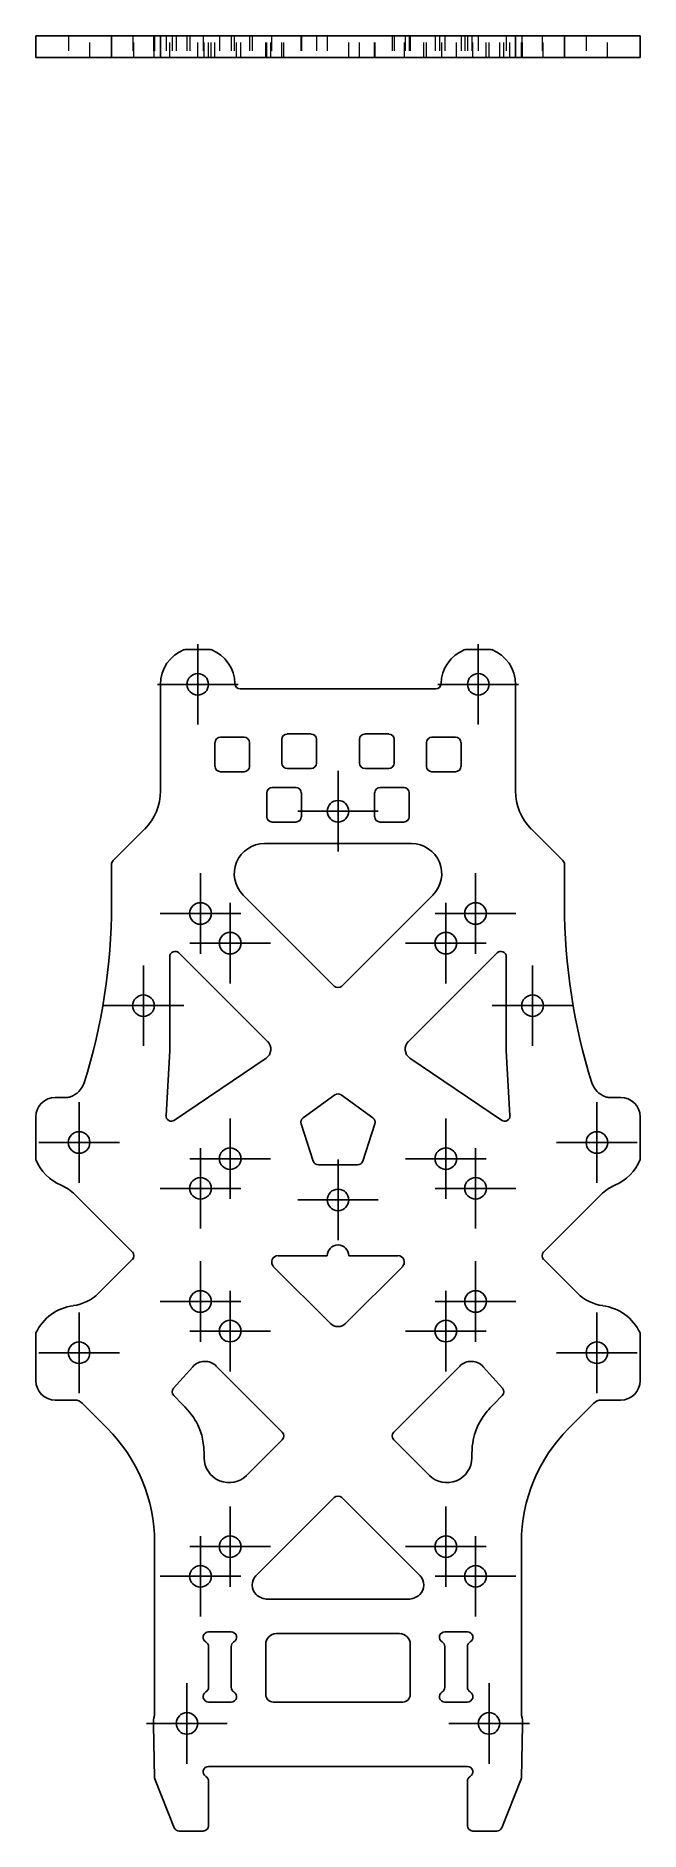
# Model space of a CAD drawing. Header units: millimetres. Extents: x 57 to 224, y 7 to 159.
# Drawn here: x 57.5 to 108.5, y 7 to 158.9 of the extents above.
import ezdxf

# ---------------------------------------------------------------- set-up
doc = ezdxf.new("R2010")
doc.units = ezdxf.units.MM
doc.linetypes.add('HIDDEN', pattern=[1.905, 1.27, -0.635])
doc.layers.add('10', color=7, linetype='Continuous')

# ---------------------------------------------------------------- blocks, each defined once
blk = doc.blocks.new('SW_CENTERMARKSYMBOL_0')
at = {"layer": '10', "color": 0}
for p, q in [((0, 2.5), (0, 3.41)), ((0, 0), (0, 2.5)), ((-2.5, 0), (-3.41, 0)), ((0, 0), (-2.5, 0)), ((0, 0), (0, -2.5)), ((0, 0), (2.5, 0)), ((2.5, 0), (3.41, 0)), ((0, -2.5), (0, -3.41))]:
    blk.add_line(p, q, dxfattribs=at)
blk = doc.blocks.new('SW_CENTERMARKSYMBOL_1')
at = {"layer": '10', "color": 0}
for p, q in [((0, 2.5), (0, 3.41)), ((0, 0), (0, 2.5)), ((-2.5, 0), (-3.41, 0)), ((0, 0), (-2.5, 0)), ((0, 0), (0, -2.5)), ((0, 0), (2.5, 0)), ((2.5, 0), (3.41, 0)), ((0, -2.5), (0, -3.41))]:
    blk.add_line(p, q, dxfattribs=at)
blk = doc.blocks.new('SW_CENTERMARKSYMBOL_2')
at = {"layer": '10', "color": 0}
for p, q in [((0, 2.5), (0, 3.41)), ((0, 0), (0, 2.5)), ((-2.5, 0), (-3.41, 0)), ((0, 0), (-2.5, 0)), ((0, 0), (0, -2.5)), ((0, 0), (2.5, 0)), ((2.5, 0), (3.41, 0)), ((0, -2.5), (0, -3.41))]:
    blk.add_line(p, q, dxfattribs=at)
blk = doc.blocks.new('SW_CENTERMARKSYMBOL_3')
at = {"layer": '10', "color": 0}
for p, q in [((0, 2.5), (0, 3.41)), ((0, 0), (0, 2.5)), ((-2.5, 0), (-3.41, 0)), ((0, 0), (-2.5, 0)), ((0, 0), (0, -2.5)), ((0, 0), (2.5, 0)), ((2.5, 0), (3.41, 0)), ((0, -2.5), (0, -3.41))]:
    blk.add_line(p, q, dxfattribs=at)
blk = doc.blocks.new('SW_CENTERMARKSYMBOL_4')
at = {"layer": '10', "color": 0}
for p, q in [((0, 2.5), (0, 3.41)), ((0, 0), (0, 2.5)), ((-2.5, 0), (-3.41, 0)), ((0, 0), (-2.5, 0)), ((0, 0), (0, -2.5)), ((0, 0), (2.5, 0)), ((2.5, 0), (3.41, 0)), ((0, -2.5), (0, -3.41))]:
    blk.add_line(p, q, dxfattribs=at)
blk = doc.blocks.new('SW_CENTERMARKSYMBOL_5')
at = {"layer": '10', "color": 0}
for p, q in [((0, 2.5), (0, 3.41)), ((0, 0), (0, 2.5)), ((-2.5, 0), (-3.41, 0)), ((0, 0), (-2.5, 0)), ((0, 0), (0, -2.5)), ((0, 0), (2.5, 0)), ((2.5, 0), (3.41, 0)), ((0, -2.5), (0, -3.41))]:
    blk.add_line(p, q, dxfattribs=at)
blk = doc.blocks.new('SW_CENTERMARKSYMBOL_6')
at = {"layer": '10', "color": 0}
for p, q in [((0, 2.5), (0, 3.41)), ((0, 0), (0, 2.5)), ((-2.5, 0), (-3.41, 0)), ((0, 0), (-2.5, 0)), ((0, 0), (0, -2.5)), ((0, 0), (2.5, 0)), ((2.5, 0), (3.41, 0)), ((0, -2.5), (0, -3.41))]:
    blk.add_line(p, q, dxfattribs=at)
blk = doc.blocks.new('SW_CENTERMARKSYMBOL_7')
at = {"layer": '10', "color": 0}
for p, q in [((0, 2.5), (0, 3.41)), ((0, 0), (0, 2.5)), ((-2.5, 0), (-3.41, 0)), ((0, 0), (-2.5, 0)), ((0, 0), (0, -2.5)), ((0, 0), (2.5, 0)), ((2.5, 0), (3.41, 0)), ((0, -2.5), (0, -3.41))]:
    blk.add_line(p, q, dxfattribs=at)
blk = doc.blocks.new('SW_CENTERMARKSYMBOL_8')
at = {"layer": '10', "color": 0}
for p, q in [((0, 2.5), (0, 3.41)), ((0, 0), (0, 2.5)), ((-2.5, 0), (-3.41, 0)), ((0, 0), (-2.5, 0)), ((0, 0), (0, -2.5)), ((0, 0), (2.5, 0)), ((2.5, 0), (3.41, 0)), ((0, -2.5), (0, -3.41))]:
    blk.add_line(p, q, dxfattribs=at)
blk = doc.blocks.new('SW_CENTERMARKSYMBOL_9')
at = {"layer": '10', "color": 0}
for p, q in [((0, 2.5), (0, 3.41)), ((0, 0), (0, 2.5)), ((-2.5, 0), (-3.41, 0)), ((0, 0), (-2.5, 0)), ((0, 0), (0, -2.5)), ((0, 0), (2.5, 0)), ((2.5, 0), (3.41, 0)), ((0, -2.5), (0, -3.41))]:
    blk.add_line(p, q, dxfattribs=at)
blk = doc.blocks.new('SW_CENTERMARKSYMBOL_10')
at = {"layer": '10', "color": 0}
for p, q in [((0, 2.5), (0, 3.41)), ((0, 0), (0, 2.5)), ((-2.5, 0), (-3.41, 0)), ((0, 0), (-2.5, 0)), ((0, 0), (0, -2.5)), ((0, 0), (2.5, 0)), ((2.5, 0), (3.41, 0)), ((0, -2.5), (0, -3.41))]:
    blk.add_line(p, q, dxfattribs=at)
blk = doc.blocks.new('SW_CENTERMARKSYMBOL_11')
at = {"layer": '10', "color": 0}
for p, q in [((0, 2.5), (0, 3.41)), ((0, 0), (0, 2.5)), ((-2.5, 0), (-3.41, 0)), ((0, 0), (-2.5, 0)), ((0, 0), (0, -2.5)), ((0, 0), (2.5, 0)), ((2.5, 0), (3.41, 0)), ((0, -2.5), (0, -3.41))]:
    blk.add_line(p, q, dxfattribs=at)
blk = doc.blocks.new('SW_CENTERMARKSYMBOL_12')
at = {"layer": '10', "color": 0}
for p, q in [((0, 2.5), (0, 3.41)), ((0, 0), (0, 2.5)), ((-2.5, 0), (-3.41, 0)), ((0, 0), (-2.5, 0)), ((0, 0), (0, -2.5)), ((0, 0), (2.5, 0)), ((2.5, 0), (3.41, 0)), ((0, -2.5), (0, -3.41))]:
    blk.add_line(p, q, dxfattribs=at)
blk = doc.blocks.new('SW_CENTERMARKSYMBOL_13')
at = {"layer": '10', "color": 0}
for p, q in [((0, 2.5), (0, 3.41)), ((0, 0), (0, 2.5)), ((-2.5, 0), (-3.41, 0)), ((0, 0), (-2.5, 0)), ((0, 0), (0, -2.5)), ((0, 0), (2.5, 0)), ((2.5, 0), (3.41, 0)), ((0, -2.5), (0, -3.41))]:
    blk.add_line(p, q, dxfattribs=at)
blk = doc.blocks.new('SW_CENTERMARKSYMBOL_14')
at = {"layer": '10', "color": 0}
for p, q in [((0, 2.5), (0, 3.41)), ((0, 0), (0, 2.5)), ((-2.5, 0), (-3.41, 0)), ((0, 0), (-2.5, 0)), ((0, 0), (0, -2.5)), ((0, 0), (2.5, 0)), ((2.5, 0), (3.41, 0)), ((0, -2.5), (0, -3.41))]:
    blk.add_line(p, q, dxfattribs=at)
blk = doc.blocks.new('SW_CENTERMARKSYMBOL_15')
at = {"layer": '10', "color": 0}
for p, q in [((0, 2.5), (0, 3.41)), ((0, 0), (0, 2.5)), ((-2.5, 0), (-3.41, 0)), ((0, 0), (-2.5, 0)), ((0, 0), (0, -2.5)), ((0, 0), (2.5, 0)), ((2.5, 0), (3.41, 0)), ((0, -2.5), (0, -3.41))]:
    blk.add_line(p, q, dxfattribs=at)
blk = doc.blocks.new('SW_CENTERMARKSYMBOL_16')
at = {"layer": '10', "color": 0}
for p, q in [((0, 2.5), (0, 3.41)), ((0, 0), (0, 2.5)), ((-2.5, 0), (-3.41, 0)), ((0, 0), (-2.5, 0)), ((0, 0), (0, -2.5)), ((0, 0), (2.5, 0)), ((2.5, 0), (3.41, 0)), ((0, -2.5), (0, -3.41))]:
    blk.add_line(p, q, dxfattribs=at)
blk = doc.blocks.new('SW_CENTERMARKSYMBOL_17')
at = {"layer": '10', "color": 0}
for p, q in [((0, 2.5), (0, 3.41)), ((0, 0), (0, 2.5)), ((-2.5, 0), (-3.41, 0)), ((0, 0), (-2.5, 0)), ((0, 0), (0, -2.5)), ((0, 0), (2.5, 0)), ((2.5, 0), (3.41, 0)), ((0, -2.5), (0, -3.41))]:
    blk.add_line(p, q, dxfattribs=at)
blk = doc.blocks.new('SW_CENTERMARKSYMBOL_18')
at = {"layer": '10', "color": 0}
for p, q in [((0, 2.5), (0, 3.41)), ((0, 0), (0, 2.5)), ((-2.5, 0), (-3.41, 0)), ((0, 0), (-2.5, 0)), ((0, 0), (0, -2.5)), ((0, 0), (2.5, 0)), ((2.5, 0), (3.41, 0)), ((0, -2.5), (0, -3.41))]:
    blk.add_line(p, q, dxfattribs=at)
blk = doc.blocks.new('SW_CENTERMARKSYMBOL_19')
at = {"layer": '10', "color": 0}
for p, q in [((0, 2.5), (0, 3.41)), ((0, 0), (0, 2.5)), ((-2.5, 0), (-3.41, 0)), ((0, 0), (-2.5, 0)), ((0, 0), (0, -2.5)), ((0, 0), (2.5, 0)), ((2.5, 0), (3.41, 0)), ((0, -2.5), (0, -3.41))]:
    blk.add_line(p, q, dxfattribs=at)
blk = doc.blocks.new('SW_CENTERMARKSYMBOL_20')
at = {"layer": '10', "color": 0}
for p, q in [((0, 2.5), (0, 3.41)), ((0, 0), (0, 2.5)), ((-2.5, 0), (-3.41, 0)), ((0, 0), (-2.5, 0)), ((0, 0), (0, -2.5)), ((0, 0), (2.5, 0)), ((2.5, 0), (3.41, 0)), ((0, -2.5), (0, -3.41))]:
    blk.add_line(p, q, dxfattribs=at)
blk = doc.blocks.new('SW_CENTERMARKSYMBOL_21')
at = {"layer": '10', "color": 0}
for p, q in [((0, 2.5), (0, 3.41)), ((0, 0), (0, 2.5)), ((-2.5, 0), (-3.41, 0)), ((0, 0), (-2.5, 0)), ((0, 0), (0, -2.5)), ((0, 0), (2.5, 0)), ((2.5, 0), (3.41, 0)), ((0, -2.5), (0, -3.41))]:
    blk.add_line(p, q, dxfattribs=at)
blk = doc.blocks.new('SW_CENTERMARKSYMBOL_22')
at = {"layer": '10', "color": 0}
for p, q in [((0, 2.5), (0, 3.41)), ((0, 0), (0, 2.5)), ((-2.5, 0), (-3.41, 0)), ((0, 0), (-2.5, 0)), ((0, 0), (0, -2.5)), ((0, 0), (2.5, 0)), ((2.5, 0), (3.41, 0)), ((0, -2.5), (0, -3.41))]:
    blk.add_line(p, q, dxfattribs=at)
blk = doc.blocks.new('SW_CENTERMARKSYMBOL_23')
at = {"layer": '10', "color": 0}
for p, q in [((0, 2.5), (0, 3.41)), ((0, 0), (0, 2.5)), ((-2.5, 0), (-3.41, 0)), ((0, 0), (-2.5, 0)), ((0, 0), (0, -2.5)), ((0, 0), (2.5, 0)), ((2.5, 0), (3.41, 0)), ((0, -2.5), (0, -3.41))]:
    blk.add_line(p, q, dxfattribs=at)
blk = doc.blocks.new('SW_CENTERMARKSYMBOL_24')
at = {"layer": '10', "color": 0}
for p, q in [((0, 2.5), (0, 3.41)), ((0, 0), (0, 2.5)), ((-2.5, 0), (-3.41, 0)), ((0, 0), (-2.5, 0)), ((0, 0), (0, -2.5)), ((0, 0), (2.5, 0)), ((2.5, 0), (3.41, 0)), ((0, -2.5), (0, -3.41))]:
    blk.add_line(p, q, dxfattribs=at)
blk = doc.blocks.new('SW_CENTERMARKSYMBOL_25')
at = {"layer": '10', "color": 0}
for p, q in [((0, 2.5), (0, 3.41)), ((0, 0), (0, 2.5)), ((-2.5, 0), (-3.41, 0)), ((0, 0), (-2.5, 0)), ((0, 0), (0, -2.5)), ((0, 0), (2.5, 0)), ((2.5, 0), (3.41, 0)), ((0, -2.5), (0, -3.41))]:
    blk.add_line(p, q, dxfattribs=at)
blk = doc.blocks.new('SW_CENTERMARKSYMBOL_26')
at = {"layer": '10', "color": 0}
for p, q in [((0, 2.5), (0, 3.41)), ((0, 0), (0, 2.5)), ((-2.5, 0), (-3.41, 0)), ((0, 0), (-2.5, 0)), ((0, 0), (0, -2.5)), ((0, 0), (2.5, 0)), ((2.5, 0), (3.41, 0)), ((0, -2.5), (0, -3.41))]:
    blk.add_line(p, q, dxfattribs=at)
blk = doc.blocks.new('SW_CENTERMARKSYMBOL_27')
at = {"layer": '10', "color": 0}
for p, q in [((0, 2.5), (0, 3.41)), ((0, 0), (0, 2.5)), ((-2.5, 0), (-3.41, 0)), ((0, 0), (-2.5, 0)), ((0, 0), (0, -2.5)), ((0, 0), (2.5, 0)), ((2.5, 0), (3.41, 0)), ((0, -2.5), (0, -3.41))]:
    blk.add_line(p, q, dxfattribs=at)

msp = doc.modelspace()

# ---------------------------------------------------------------- linework, layer by layer
at = {"color": 7, "linetype": 'Continuous', "lineweight": 25}
for p, q in [((57.46, 158.91), (57.46, 157.09)), ((59.1, 158.91), (57.46, 158.91)), ((59.1, 158.91), (60.08, 158.91)), ((60.38, 158.91), (60.08, 158.91)), ((61.53, 158.91), (60.38, 158.91)), ((61.53, 158.91), (63.85, 158.91)), ((63.85, 158.91), (63.85, 157.09)), ((63.98, 158.91), (63.85, 158.91)), ((66.66, 158.91), (63.98, 158.91)), ((68, 158.91), (66.66, 158.91)), ((68, 158.91), (68, 157.09)), ((70, 158.91), (68, 158.91)), ((70.17, 158.91), (70, 158.91)), ((70.17, 158.91), (72.12, 158.91)), ((72.28, 158.91), (72.12, 158.91)), ((74.29, 158.91), (72.28, 158.91)), ((74.74, 158.91), (74.29, 158.91)), ((74.74, 158.91), (91.26, 158.91)), ((91.71, 158.91), (91.26, 158.91)), ((93.72, 158.91), (91.71, 158.91)), ((93.88, 158.91), (93.72, 158.91)), ((93.88, 158.91), (95.83, 158.91)), ((96, 158.91), (95.83, 158.91)), ((98, 158.91), (96, 158.91)), ((98, 158.91), (98, 157.09)), ((99.34, 158.91), (98, 158.91)), ((102.02, 158.91), (99.34, 158.91)), ((102.15, 158.91), (102.02, 158.91)), ((102.15, 157.09), (102.15, 158.91)), ((102.15, 158.91), (104.47, 158.91)), ((105.62, 158.91), (104.47, 158.91)), ((105.92, 158.91), (105.62, 158.91)), ((105.92, 158.91), (106.9, 158.91)), ((108.54, 158.91), (106.9, 158.91)), ((108.54, 157.09), (108.54, 158.91)), ((57.46, 157.09), (59.1, 157.09)), ((60.08, 157.09), (59.1, 157.09)), ((60.08, 157.09), (60.38, 157.09)), ((60.38, 157.09), (61.53, 157.09)), ((61.53, 157.09), (63.85, 157.09)), ((63.85, 157.09), (63.98, 157.09)), ((66.66, 157.09), (63.98, 157.09)), ((66.66, 157.09), (68, 157.09)), ((70, 157.09), (68, 157.09)), ((70, 157.09), (70.17, 157.09)), ((72.12, 157.09), (70.17, 157.09)), ((72.12, 157.09), (72.28, 157.09)), ((74.29, 157.09), (72.28, 157.09)), ((74.29, 157.09), (74.74, 157.09)), ((74.74, 157.09), (91.26, 157.09)), ((91.26, 157.09), (91.71, 157.09)), ((93.72, 157.09), (91.71, 157.09)), ((93.72, 157.09), (93.88, 157.09)), ((95.83, 157.09), (93.88, 157.09)), ((95.83, 157.09), (96, 157.09)), ((98, 157.09), (96, 157.09)), ((98, 157.09), (99.34, 157.09)), ((102.02, 157.09), (99.34, 157.09)), ((102.02, 157.09), (102.15, 157.09)), ((102.15, 157.09), (104.47, 157.09)), ((104.47, 157.09), (105.62, 157.09)), ((105.62, 157.09), (105.92, 157.09)), ((105.92, 157.09), (106.9, 157.09)), ((106.9, 157.09), (108.54, 157.09)), ((72.12, 107), (70.17, 107)), ((95.83, 107), (93.88, 107)), ((68, 104.04), (68, 95.02)), ((74.74, 103.65), (91.26, 103.65)), ((98, 95.02), (98, 104.04)), ((72.6, 97.1), (72.6, 99.11)), ((73.06, 99.57), (75.06, 99.57)), ((75.52, 99.11), (75.52, 97.1)), ((78.26, 97.38), (78.26, 99.38)), ((78.71, 99.84), (80.72, 99.84)), ((81.18, 99.38), (81.18, 97.38)), ((84.82, 97.38), (84.82, 99.38)), ((85.28, 99.84), (87.29, 99.84)), ((87.74, 99.38), (87.74, 97.38)), ((90.48, 97.1), (90.48, 99.11)), ((90.94, 99.57), (92.94, 99.57)), ((93.4, 99.11), (93.4, 97.1)), ((75.06, 96.65), (73.06, 96.65)), ((80.72, 96.92), (78.71, 96.92)), ((87.29, 96.92), (85.28, 96.92)), ((92.94, 96.65), (90.94, 96.65)), ((76.98, 92.84), (76.98, 94.85)), ((77.44, 95.31), (79.44, 95.31)), ((79.9, 94.85), (79.9, 92.84)), ((86.1, 92.84), (86.1, 94.85)), ((86.56, 95.31), (88.56, 95.31)), ((89.02, 94.85), (89.02, 92.84)), ((66.66, 91.8), (63.98, 89.12)), ((79.44, 92.39), (77.44, 92.39)), ((88.56, 92.39), (86.56, 92.39)), ((102.02, 89.12), (99.34, 91.8)), ((76.78, 90.56), (89.22, 90.56)), ((63.85, 88.8), (63.85, 85.38)), ((102.15, 85.38), (102.15, 88.8)), ((82.68, 78.51), (74.98, 86.2)), ((91.02, 86.2), (83.32, 78.51)), ((68.77, 73.02), (68.77, 80.99)), ((69.55, 81.31), (77.06, 73.8)), ((88.94, 73.8), (96.45, 81.31)), ((97.23, 80.99), (97.23, 73.02)), ((68.46, 67.56), (68.77, 73.02)), ((97.23, 73.02), (97.54, 67.56)), ((76.93, 72.4), (69.17, 67.16)), ((96.83, 67.16), (89.07, 72.4)), ((60.08, 69.09), (59.1, 69.09)), ((80.05, 67.35), (82.73, 69.3)), ((83.27, 69.3), (85.95, 67.35)), ((105.92, 69.09), (106.9, 69.09)), ((57.46, 67.45), (57.46, 63.83)), ((80.91, 63.69), (79.89, 66.84)), ((86.11, 66.84), (85.09, 63.69)), ((108.54, 67.45), (108.54, 63.83)), ((84.66, 63.38), (81.34, 63.38)), ((60.76, 60.87), (65.61, 56.02)), ((100.39, 56.02), (105.24, 60.87)), ((65.61, 55.37), (62.75, 52.51)), ((82.36, 49.95), (77.55, 54.76)), ((77.94, 55.69), (82.09, 55.69)), ((88.45, 54.76), (83.64, 49.95)), ((83.91, 55.69), (88.06, 55.69)), ((103.25, 52.51), (100.39, 55.37)), ((57.46, 49.16), (57.46, 45.11)), ((108.54, 45.11), (108.54, 49.16)), ((69.1, 44.48), (70.73, 46.29)), ((72.71, 46.35), (78.29, 40.77)), ((87.71, 40.77), (93.29, 46.35)), ((95.27, 46.29), (96.9, 44.48)), ((60.73, 43.47), (59.1, 43.47)), ((61.38, 43.2), (63.49, 41.09)), ((69.82, 43.14), (69.11, 43.85)), ((96.89, 43.85), (96.18, 43.14)), ((102.51, 41.09), (104.62, 43.2)), ((105.27, 43.47), (106.9, 43.47)), ((78.29, 40.12), (75.27, 37.1)), ((90.73, 37.1), (87.71, 40.12)), ((71.69, 38.59), (71.69, 38.63)), ((94.31, 38.63), (94.31, 38.59)), ((76.05, 28.6), (82.68, 35.22)), ((83.32, 35.22), (89.95, 28.6)), ((67.49, 31.42), (67.49, 16.88)), ((98.51, 16.88), (98.51, 31.42)), ((88.92, 26.63), (77.08, 26.63)), ((72.05, 23.86), (73.97, 23.86)), ((76.89, 18.56), (76.89, 22.8)), ((77.8, 23.71), (88.2, 23.71)), ((89.11, 22.8), (89.11, 18.56)), ((92.03, 23.86), (93.95, 23.86)), ((72.05, 19.17), (72.05, 22.61)), ((73.97, 19.17), (73.97, 22.61)), ((92.03, 19.17), (92.03, 22.61)), ((93.95, 22.61), (93.95, 19.17)), ((72.05, 17.92), (73.97, 17.92)), ((88.47, 17.92), (77.53, 17.92)), ((93.95, 17.92), (92.03, 17.92)), ((67.49, 11.5), (67.4, 15.99)), ((98.51, 11.5), (98.6, 15.99)), ((93.95, 12.47), (72.05, 12.47)), ((69.16, 7.29), (67.53, 11.34)), ((72.05, 7.46), (72.05, 11.23)), ((93.95, 11.23), (93.95, 7.46)), ((96.84, 7.29), (98.47, 11.34)), ((69.58, 7), (71.6, 7)), ((94.4, 7), (96.42, 7))]:
    msp.add_line(p, q, dxfattribs=at)
at = {"color": 7, "linetype": 'HIDDEN', "lineweight": 18}
for p, q in [((60.2, 158.91), (60.2, 157.09)), ((62.02, 157.09), (62.02, 158.91)), ((65.64, 158.91), (65.64, 157.09)), ((65.75, 157.09), (65.75, 158.91)), ((67.4, 158.91), (67.4, 157.09)), ((67.47, 157.09), (67.47, 158.91)), ((67.49, 158.91), (67.49, 157.09)), ((68.46, 158.91), (68.46, 157.09)), ((68.77, 157.09), (68.77, 158.91)), ((68.98, 158.91), (68.98, 157.09)), ((69.32, 158.91), (69.32, 157.09)), ((70.23, 158.91), (70.23, 157.09)), ((70.46, 158.91), (70.46, 157.09)), ((71.14, 157.09), (71.14, 158.91)), ((71.6, 158.91), (71.6, 157.09)), ((71.69, 157.09), (71.69, 158.91)), ((72.05, 157.09), (72.05, 158.91)), ((72.28, 157.09), (72.28, 158.91)), ((72.6, 157.09), (72.6, 158.91)), ((72.97, 158.91), (72.97, 157.09)), ((73.97, 158.91), (73.97, 157.09)), ((74.23, 158.91), (74.23, 157.09)), ((74.43, 157.09), (74.43, 158.91)), ((74.79, 157.09), (74.79, 158.91)), ((75.52, 158.91), (75.52, 157.09)), ((75.73, 158.91), (75.73, 157.09)), ((76.89, 157.09), (76.89, 158.91)), ((76.98, 157.09), (76.98, 158.91)), ((77.33, 157.09), (77.33, 158.91)), ((77.39, 158.91), (77.39, 157.09)), ((78.26, 157.09), (78.26, 158.91)), ((78.43, 157.09), (78.43, 158.91)), ((79.86, 158.91), (79.86, 157.09)), ((79.9, 158.91), (79.9, 157.09)), ((81.18, 158.91), (81.18, 157.09)), ((82.09, 158.91), (82.09, 157.09)), ((83.91, 157.09), (83.91, 158.91)), ((84.82, 157.09), (84.82, 158.91)), ((86.1, 157.09), (86.1, 158.91)), ((86.14, 157.09), (86.14, 158.91)), ((87.57, 158.91), (87.57, 157.09)), ((87.74, 158.91), (87.74, 157.09)), ((88.61, 157.09), (88.61, 158.91)), ((88.67, 158.91), (88.67, 157.09)), ((89.02, 158.91), (89.02, 157.09)), ((89.11, 158.91), (89.11, 157.09)), ((90.27, 157.09), (90.27, 158.91)), ((90.48, 157.09), (90.48, 158.91)), ((91.21, 158.91), (91.21, 157.09)), ((91.57, 158.91), (91.57, 157.09)), ((91.77, 157.09), (91.77, 158.91)), ((92.03, 158.91), (92.03, 157.09)), ((93.03, 157.09), (93.03, 158.91)), ((93.4, 158.91), (93.4, 157.09)), ((93.72, 158.91), (93.72, 157.09)), ((93.95, 158.91), (93.95, 157.09)), ((94.31, 158.91), (94.31, 157.09)), ((94.4, 157.09), (94.4, 158.91)), ((94.86, 158.91), (94.86, 157.09)), ((95.54, 157.09), (95.54, 158.91)), ((95.77, 157.09), (95.77, 158.91)), ((96.68, 157.09), (96.68, 158.91)), ((97.02, 157.09), (97.02, 158.91)), ((97.23, 158.91), (97.23, 157.09)), ((97.54, 157.09), (97.54, 158.91)), ((98.51, 157.09), (98.51, 158.91)), ((98.53, 158.91), (98.53, 157.09)), ((98.6, 157.09), (98.6, 158.91)), ((100.25, 158.91), (100.25, 157.09)), ((100.36, 157.09), (100.36, 158.91)), ((103.98, 158.91), (103.98, 157.09)), ((105.8, 157.09), (105.8, 158.91))]:
    msp.add_line(p, q, dxfattribs=at)
at = {"color": 7, "linetype": 'Continuous', "lineweight": 25}
for centre in [(71.14, 104.04), (94.86, 104.04), (83, 93.3), (71.37, 84.65), (94.63, 84.65), (73.88, 82.14), (92.12, 82.14), (66.55, 76.85), (99.45, 76.85), (61.11, 65.27), (104.89, 65.27), (73.88, 63.9), (92.12, 63.9), (71.37, 61.39), (94.63, 61.39), (83, 60.41), (71.37, 51.82), (94.63, 51.82), (73.88, 49.31), (92.12, 49.31), (61.11, 47.48), (104.89, 47.48), (73.88, 31.07), (92.12, 31.07), (71.37, 28.56), (94.63, 28.56), (70.23, 16.11), (95.77, 16.11)]:
    msp.add_circle(centre, 0.912, dxfattribs=at)
for centre, radius, start, end in [((71.14, 104.04), 3.15, 111.2191, 180), ((70.17, 106.54), 0.456, 90, 111.2191), ((72.12, 106.54), 0.456, 68.7809, 90), ((71.14, 104.04), 3.15, 1.1045, 68.7809), ((94.86, 104.04), 3.15, 111.2191, 178.8955), ((93.88, 106.54), 0.456, 90, 111.2191), ((95.83, 106.54), 0.456, 68.7809, 90), ((94.86, 104.04), 3.15, 0, 68.7809), ((74.74, 104.11), 0.456, 181.1045, 270), ((91.26, 104.11), 0.456, 270, 358.8955), ((73.06, 99.11), 0.456, 90, 180), ((75.06, 99.11), 0.456, 0, 90), ((78.71, 99.38), 0.456, 90, 180), ((80.72, 99.38), 0.456, 0, 90), ((85.28, 99.38), 0.456, 90, 180), ((87.29, 99.38), 0.456, 0, 90), ((90.94, 99.11), 0.456, 90, 180), ((92.94, 99.11), 0.456, 0, 90), ((78.71, 97.38), 0.456, 180, 270), ((80.72, 97.38), 0.456, 270, 0), ((85.28, 97.38), 0.456, 180, 270), ((87.29, 97.38), 0.456, 270, 0), ((73.06, 97.1), 0.456, 180, 270), ((75.06, 97.1), 0.456, 270, 0), ((90.94, 97.1), 0.456, 180, 270), ((92.94, 97.1), 0.456, 270, 0), ((63.43, 95.02), 4.56, 315, 0), ((77.44, 94.85), 0.456, 90, 180), ((79.44, 94.85), 0.456, 0, 90), ((86.56, 94.85), 0.456, 90, 180), ((88.56, 94.85), 0.456, 0, 90), ((102.57, 95.02), 4.56, 180, 225), ((77.44, 92.84), 0.456, 180, 270), ((79.44, 92.84), 0.456, 270, 0), ((86.56, 92.84), 0.456, 180, 270), ((88.56, 92.84), 0.456, 270, 0), ((76.78, 88.01), 2.55, 90, 225), ((89.22, 88.01), 2.55, 315, 90), ((64.3, 88.8), 0.456, 135, 180), ((101.7, 88.8), 0.456, 0, 45), ((13.68, 85.38), 50.17, 342.5239, 0), ((152.32, 85.38), 50.17, 180, 197.4761), ((69.23, 80.99), 0.456, 45, 180), ((96.77, 80.99), 0.456, 0, 135), ((83, 78.83), 0.456, 225, 315), ((76.41, 73.16), 0.912, 304.0892, 45), ((89.59, 73.16), 0.912, 135, 235.9108), ((59.79, 70.86), 1.82, 288.8125, 342.5239), ((106.21, 70.86), 1.82, 197.4761, 251.1875), ((59.1, 67.45), 1.64, 90, 180), ((60.08, 70), 0.912, 270, 288.8125), ((83, 68.93), 0.456, 54, 126), ((105.92, 70), 0.912, 251.1875, 270), ((106.9, 67.45), 1.64, 0, 90), ((68.91, 67.53), 0.456, 176.7295, 304.0892), ((80.32, 66.98), 0.456, 126, 198), ((85.68, 66.98), 0.456, 342, 54), ((97.09, 67.53), 0.456, 235.9108, 3.2705), ((61.11, 65.27), 3.92, 201.5289, 247.2501), ((104.89, 65.27), 3.92, 292.7499, 338.4711), ((81.34, 63.83), 0.456, 198, 270), ((84.66, 63.83), 0.456, 270, 342), ((58.18, 58.29), 3.65, 45, 67.2501), ((107.82, 58.29), 3.65, 112.7499, 135), ((83, 55.69), 0.912, 0, 180), ((65.29, 55.69), 0.456, 315, 45), ((77.94, 55.15), 0.547, 90, 225), ((88.06, 55.15), 0.547, 315, 90), ((100.71, 55.69), 0.456, 135, 225), ((60.17, 55.09), 3.65, 277.0225, 315), ((105.83, 55.09), 3.65, 225, 262.9775), ((61.11, 47.48), 4.01, 97.0225, 155.38), ((104.89, 47.48), 4.01, 24.62, 82.9775), ((83, 50.6), 0.912, 225, 315), ((71.74, 45.38), 1.37, 45, 138.1276), ((94.26, 45.38), 1.37, 41.8724, 135), ((59.1, 45.11), 1.64, 180, 270), ((69.44, 44.17), 0.456, 138.1276, 225), ((96.56, 44.17), 0.456, 315, 41.8724), ((106.9, 45.11), 1.64, 270, 0), ((60.73, 42.56), 0.912, 45, 90), ((105.27, 42.56), 0.912, 90, 135), ((53.81, 31.42), 13.68, 0, 45), ((112.19, 31.42), 13.68, 135, 180), ((77.97, 40.44), 0.456, 315, 45), ((88.03, 40.44), 0.456, 135, 225), ((73.79, 38.59), 2.1, 180, 315), ((92.21, 38.59), 2.1, 225, 0), ((83, 34.9), 0.456, 45, 135), ((76.83, 27.82), 1.09, 135, 226.4208), ((89.17, 27.82), 1.09, 313.5792, 45), ((77.08, 28.09), 1.46, 226.4208, 270), ((88.92, 28.09), 1.46, 270, 313.5792), ((72.05, 23.4), 0.456, 90, 240), ((71.6, 22.61), 0.456, 0, 60), ((73.97, 23.4), 0.456, 300, 90), ((74.43, 22.61), 0.456, 120, 180), ((77.8, 22.8), 0.912, 90, 180), ((88.2, 22.8), 0.912, 0, 90), ((92.03, 23.4), 0.456, 90, 240), ((91.57, 22.61), 0.456, 0, 60), ((93.95, 23.4), 0.456, 300, 90), ((94.4, 22.61), 0.456, 120, 180), ((72.05, 18.38), 0.456, 120, 270), ((71.6, 19.17), 0.456, 300, 0), ((74.43, 19.17), 0.456, 180, 240), ((73.97, 18.38), 0.456, 270, 60), ((77.53, 18.56), 0.638, 180, 270), ((88.47, 18.56), 0.638, 270, 0), ((92.03, 18.38), 0.456, 120, 270), ((91.57, 19.17), 0.456, 300, 0), ((94.4, 19.17), 0.456, 180, 240), ((93.95, 18.38), 0.456, 270, 60), ((70.23, 16.11), 2.83, 166.4638, 182.1463), ((67.04, 16.88), 0.456, 346.4638, 0), ((98.96, 16.88), 0.456, 180, 193.5362), ((95.77, 16.11), 2.83, 357.8537, 13.5362), ((66.95, 15.98), 0.456, 1.1133, 2.1463), ((99.05, 15.98), 0.456, 177.8537, 178.8867), ((72.05, 12.02), 0.456, 90, 240), ((93.95, 12.02), 0.456, 300, 90), ((67.95, 11.51), 0.456, 181.1133, 201.9948), ((71.6, 11.23), 0.456, 0, 60), ((94.4, 11.23), 0.456, 120, 180), ((98.05, 11.51), 0.456, 338.0052, 358.8867), ((69.58, 7.46), 0.456, 201.9948, 270), ((71.6, 7.46), 0.456, 270, 0), ((94.4, 7.46), 0.456, 180, 270), ((96.42, 7.46), 0.456, 270, 338.0052)]:
    msp.add_arc(centre, radius, start, end, dxfattribs=at)
for points in [[(69.82, 43.14), (70.47, 42.49), (70.86, 41.95), (71.14, 41.38), (71.32, 41.01), (71.46, 40.61), (71.55, 40.17), (71.64, 39.73), (71.69, 39.24), (71.69, 38.63)], [(94.31, 38.63), (94.31, 39.55), (94.42, 40.2), (94.62, 40.8), (94.76, 41.2), (94.94, 41.58), (95.19, 41.95), (95.43, 42.33), (95.75, 42.71), (96.18, 43.14)]]:
    msp.add_open_spline(points, degree=3, knots=[0, 0, 0, 0, 0.2803907, 0.2803907, 0.2803907, 0.4673179, 0.4673179, 0.4673179, 0.654245, 0.654245, 0.654245, 0.654245], dxfattribs=at)

# ---------------------------------------------------------------- block references
at = {"layer": '10'}
for name, p in [('SW_CENTERMARKSYMBOL_15', (71.14, 104.04)), ('SW_CENTERMARKSYMBOL_10', (94.86, 104.04)), ('SW_CENTERMARKSYMBOL_13', (83, 93.3)), ('SW_CENTERMARKSYMBOL_21', (71.37, 84.65)), ('SW_CENTERMARKSYMBOL_5', (94.63, 84.65)), ('SW_CENTERMARKSYMBOL_22', (73.88, 82.14)), ('SW_CENTERMARKSYMBOL_26', (92.12, 82.14)), ('SW_CENTERMARKSYMBOL_4', (66.55, 76.85)), ('SW_CENTERMARKSYMBOL_24', (99.45, 76.85)), ('SW_CENTERMARKSYMBOL_7', (61.11, 65.27)), ('SW_CENTERMARKSYMBOL_16', (104.89, 65.27)), ('SW_CENTERMARKSYMBOL_9', (73.88, 63.9)), ('SW_CENTERMARKSYMBOL_12', (92.12, 63.9)), ('SW_CENTERMARKSYMBOL_17', (71.37, 61.39)), ('SW_CENTERMARKSYMBOL_6', (83, 60.41)), ('SW_CENTERMARKSYMBOL_14', (94.63, 61.39)), ('SW_CENTERMARKSYMBOL_11', (71.37, 51.82)), ('SW_CENTERMARKSYMBOL_27', (94.63, 51.82)), ('SW_CENTERMARKSYMBOL_18', (73.88, 49.31)), ('SW_CENTERMARKSYMBOL_23', (92.12, 49.31)), ('SW_CENTERMARKSYMBOL_8', (61.11, 47.48)), ('SW_CENTERMARKSYMBOL_0', (104.89, 47.48)), ('SW_CENTERMARKSYMBOL_3', (73.88, 31.07)), ('SW_CENTERMARKSYMBOL_20', (92.12, 31.07)), ('SW_CENTERMARKSYMBOL_19', (71.37, 28.56)), ('SW_CENTERMARKSYMBOL_1', (94.63, 28.56)), ('SW_CENTERMARKSYMBOL_25', (70.23, 16.11)), ('SW_CENTERMARKSYMBOL_2', (95.77, 16.11))]:
    msp.add_blockref(name, p, dxfattribs=at)

doc.saveas('drawing.dxf')
